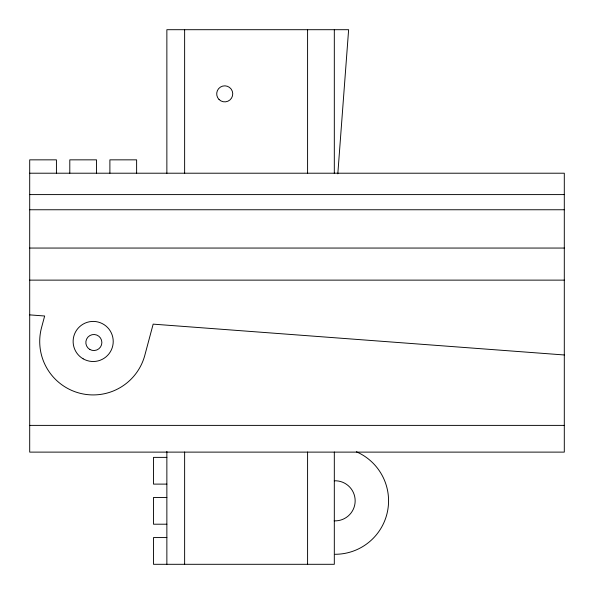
<?xml version="1.0" encoding="UTF-8"?>
<svg xmlns="http://www.w3.org/2000/svg" width="594" height="594" viewBox="0 0 594 594"><rect width="100%" height="100%" fill="white"/><g stroke="black" fill="none" stroke-linecap="round" stroke-linejoin="round"><path stroke-width="0.89" d="M337.815 173.827L348.626 29.7L166.862 29.7L166.862 173.351M29.7 173.21L564.3 173.21L564.3 452.116L29.7 452.116L29.7 159.845L56.43 159.845L56.43 173.21M29.7 194.594L564.3 194.594M29.7 209.756L564.3 209.756M29.7 248.054L564.3 248.054M29.7 280.13L564.3 280.13M29.7 425.386L564.3 425.386M166.862 457.38L153.497 457.38L153.497 484.11L166.862 484.11M166.862 497.475L153.497 497.475L153.497 524.205L166.862 524.205M166.862 537.57L153.497 537.57L153.497 564.3L334.318 564.3L334.318 451.997M29.7 314.879L44.654 316.001L41.535 327.628A53.46 53.46 0 0 0 79.344 393.102A53.46 53.46 0 0 0 144.817 355.301L153.163 324.138L564.3 354.974M334.318 29.7L334.318 173.559M307.588 29.7L307.588 173.559M307.588 451.997L307.588 564.3M184.63 29.7L184.63 173.559M184.63 451.997L184.63 564.3M166.862 451.381L166.862 564.3M136.62 173.21L136.62 159.845L109.89 159.845L109.89 173.21M96.525 173.21L96.525 159.845L69.795 159.845L69.795 173.21M356.37 451.774A53.46 53.46 0 0 1 335.113 554.284M334.303 480.791A20.048 20.048 0 0 1 355.16 500.883A20.048 20.048 0 0 1 334.177 520.849M219.052 99.525A8.019 8.019 0 0 0 232.469 95.931A8.019 8.019 0 0 0 222.646 86.108A8.019 8.019 0 0 0 219.052 99.525M83.153 358.828A20.048 20.048 0 0 0 113.224 341.461A20.048 20.048 0 0 0 83.153 324.101A20.048 20.048 0 0 0 83.153 358.828M89.843 349.465A8.019 8.019 0 0 0 101.871 342.523A8.019 8.019 0 0 0 89.843 335.58A8.019 8.019 0 0 0 89.843 349.465"/></g></svg>
